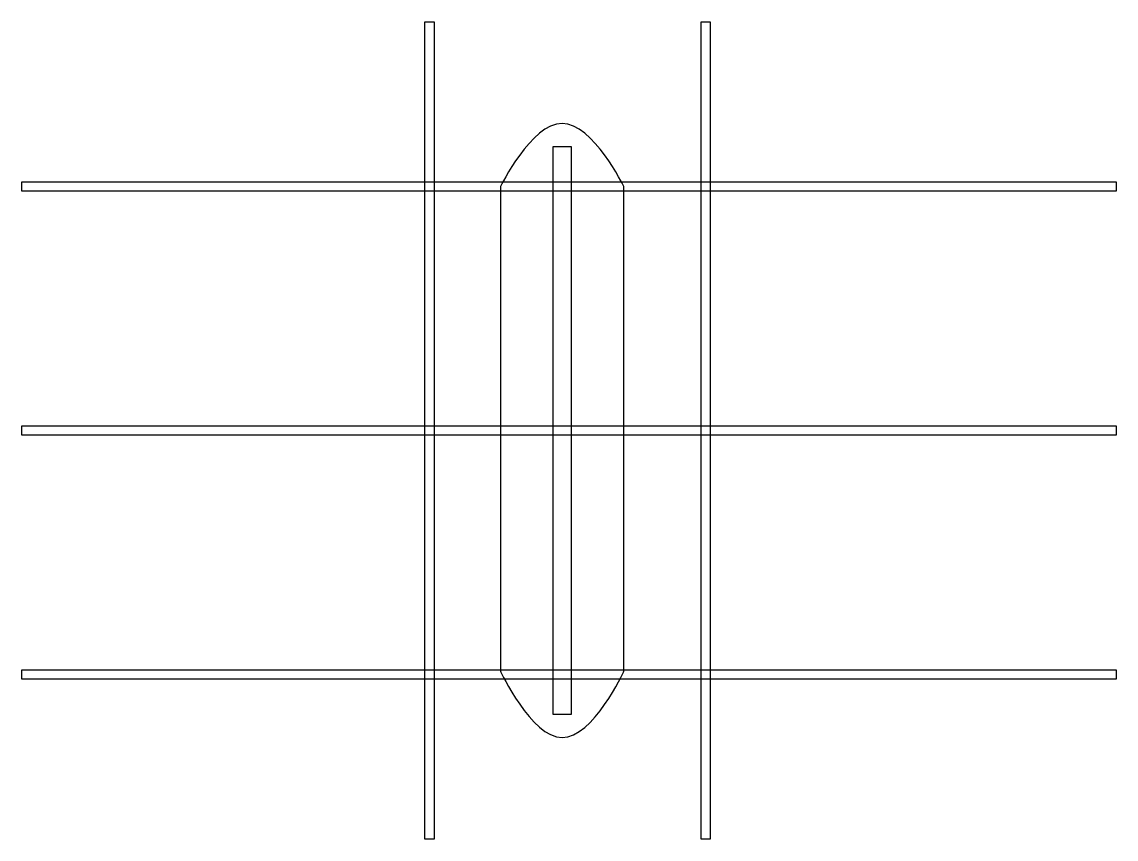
# Model space of a CAD drawing. Header units: millimetres. Extents: x -26 to 1313, y 167 to 1167.
import ezdxf

# ---------------------------------------------------------------- set-up
doc = ezdxf.new("R2010")
doc.units = ezdxf.units.MM
doc.layers.add('beer_A_shape_12er_stiffener', color=7, linetype='CONTINUOUS')
doc.layers.add('tabs', color=7, linetype='CONTINUOUS')

msp = doc.modelspace()

# ---------------------------------------------------------------- linework, layer by layer
at = {"layer": 'beer_A_shape_12er_stiffener', "color": 7}
msp.add_lwpolyline([(623.90552, 1014.84489), (646.015755, 1014.84489), (646.015755, 319.41185), (623.90552, 319.41185)], close=True, dxfattribs=at)
for points in [[(559.37006, 965.71102), (559.37006, 372.32521)], [(710.55116, 372.32521), (710.55116, 965.71102)]]:
    msp.add_lwpolyline(points, dxfattribs=at)
for points in [[(634.96061, 1043.134377), (597.16534, 1043.050027), (559.37006, 965.71102), (559.37006, 965.71102)], [(710.55116, 965.71102), (710.55116, 965.71102), (672.75589, 1043.10515), (634.96061, 1043.134377)], [(559.37006, 372.32521), (559.37006, 372.32521), (597.16534, 291.65039), (634.96061, 291.15858)], [(634.96061, 291.15858), (672.75589, 290.70013), (710.55116, 372.32521), (710.55116, 372.32521)]]:
    msp.add_open_spline(points, degree=3, dxfattribs=at)
at = {"layer": 'tabs', "color": 7}
for points in [[(466.77164, 1167.351668), (478.110222, 1167.351668), (478.110222, 166.905068), (466.77164, 166.905068)], [(805.01959, 1167.351668), (816.358172, 1167.351668), (816.358172, 166.905068), (805.01959, 166.905068)], [(-26.456669, 971.38032), (1313.235831, 971.38032), (1313.235831, 960.041738), (-26.456669, 960.041738)], [(-26.456669, 672.79764), (1313.235831, 672.79764), (1313.235831, 661.459058), (-26.456669, 661.459058)], [(-26.456669, 374.215), (1313.235831, 374.215), (1313.235831, 362.876418), (-26.456669, 362.876418)]]:
    msp.add_lwpolyline(points, close=True, dxfattribs=at)

doc.saveas('drawing.dxf')
